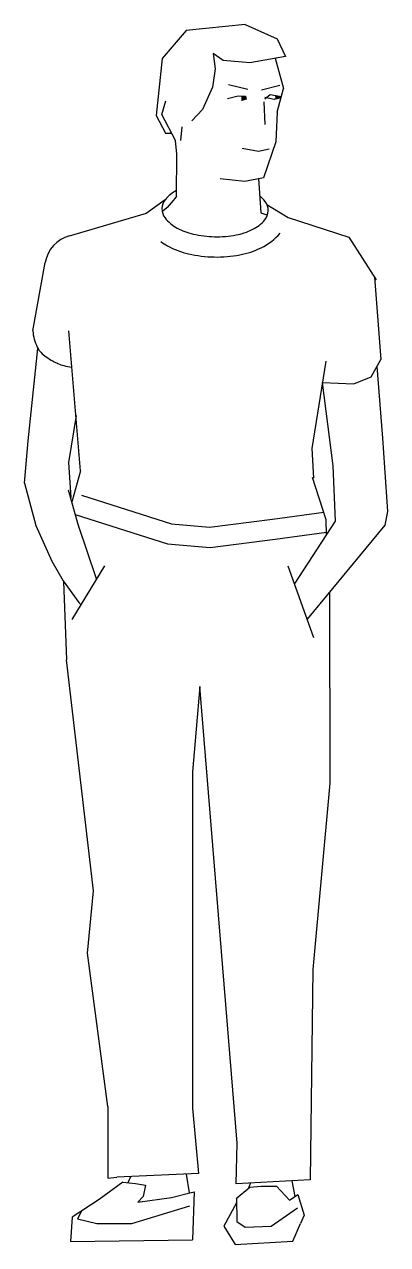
# Model space of a CAD drawing. Header units: millimetres. Extents: x 291.11 to 291.65, y 135.88 to 137.68.
import ezdxf

# ---------------------------------------------------------------- set-up
doc = ezdxf.new("R2010")
doc.units = ezdxf.units.MM
doc.header["$LTSCALE"] = 0.05

msp = doc.modelspace()

# ---------------------------------------------------------------- wipeouts: each hides what was drawn before it
msp.add_wipeout([(291.4347, 137.6831), (291.482, 137.6615), (291.4941, 137.6355), (291.479, 137.6329), (291.491, 137.5881), (291.4819, 137.5533), (291.48, 137.5093), (291.4617, 137.4561), (291.4544, 137.4547), (291.456, 137.4292), (291.4624, 137.4229), (291.4676, 137.4157), (291.4982, 137.3974), (291.5879, 137.368), (291.6257, 137.3087), (291.6352, 137.1871), (291.6292, 137.1763), (291.6452, 136.962), (291.6414, 136.9417), (291.5595, 136.8426), (291.5597, 136.5597), (291.5347, 136.2835), (291.5306, 135.9721), (291.5038, 135.9707), (291.5084, 135.9476), (291.5126, 135.9504), (291.5216, 135.9201), (291.5052, 135.8816), (291.4196, 135.8764), (291.4028, 135.9036), (291.4219, 135.938), (291.4218, 135.9449), (291.4401, 135.9603), (291.4426, 135.9674), (291.4213, 135.9674), (291.4226, 136.0267), (291.3675, 136.7027), (291.3564, 136.5763), (291.3564, 136.0786), (291.3655, 135.9816), (291.3474, 135.9808), (291.352, 135.9531), (291.3591, 135.9546), (291.3566, 135.8833), (291.176, 135.8809), (291.1784, 135.917), (291.2184, 135.943), (291.2535, 135.969), (291.2616, 135.9681), (291.2652, 135.9771), (291.2446, 135.9761), (291.2314, 135.9748), (291.2315, 136.0808), (291.201, 136.3077), (291.2102, 136.4), (291.1703, 136.742), (291.1657, 136.858), (291.1483, 136.8882), (291.1246, 136.9409), (291.1079, 137.0038), (291.1279, 137.2034), (291.1227, 137.216), (291.1203, 137.2295), (291.1387, 137.3306), (291.1509, 137.3555), (291.1744, 137.3702), (291.2887, 137.4037), (291.3161, 137.4234), (291.3239, 137.4311), (291.3283, 137.4344), (291.333, 137.4372), (291.3334, 137.491), (291.3324, 137.5011), (291.3315, 137.5111), (291.3259, 137.522), (291.3167, 137.522), (291.3027, 137.5481), (291.3119, 137.6325), (291.3473, 137.674)])

# ---------------------------------------------------------------- next in the draw order: linework, layer by layer
for p, q in [((291.479, 137.6329), (291.491, 137.5881)), ((291.4634, 137.573), (291.4716, 137.5795)), ((291.4716, 137.5795), (291.4881, 137.5763)), ((291.4819, 137.5533), (291.491, 137.5881)), ((291.3114, 137.5496), (291.3169, 137.5698)), ((291.4084, 137.5734), (291.424, 137.5774)), ((291.424, 137.5774), (291.4352, 137.5768)), ((291.4352, 137.5768), (291.4359, 137.5721)), ((291.462, 137.5682), (291.4635, 137.535)), ((291.4776, 137.5717), (291.4634, 137.5746)), ((291.4881, 137.5763), (291.4776, 137.5717)), ((291.3315, 137.5111), (291.3114, 137.5496)), ((291.4819, 137.5533), (291.48, 137.5093)), ((291.3407, 137.5313), (291.3389, 137.5111)), ((291.3334, 137.491), (291.3315, 137.5111)), ((291.48, 137.5093), (291.4617, 137.4561)), ((291.3329, 137.4286), (291.3334, 137.491)), ((291.4342, 137.4506), (291.3975, 137.4543)), ((291.4617, 137.4561), (291.4342, 137.4506)), ((291.4544, 137.4547), (291.4577, 137.4041)), ((291.1744, 137.3702), (291.2887, 137.4037)), ((291.4577, 137.4041), (291.4665, 137.4011)), ((291.4982, 137.3974), (291.5879, 137.368)), ((291.5879, 137.368), (291.6281, 137.305)), ((291.1203, 137.2295), (291.1387, 137.3306)), ((291.6257, 137.3087), (291.6352, 137.1871)), ((291.191, 137.0219), (291.1737, 137.2293)), ((291.5537, 137.1844), (291.533, 137.0551)), ((291.6292, 137.1763), (291.6375, 137.0706)), ((291.6375, 137.0706), (291.6452, 136.962)), ((291.533, 137.0551), (291.5356, 137.0111)), ((291.191, 137.0219), (291.1783, 136.9775)), ((291.5542, 136.9493), (291.534, 137.0121)), ((291.1872, 136.9426), (291.1733, 136.9936)), ((291.5548, 136.9272), (291.5542, 136.9493)), ((291.6452, 136.962), (291.6414, 136.9417)), ((291.2147, 136.8621), (291.1872, 136.9426)), ((291.2266, 136.8814), (291.1778, 136.8019)), ((291.5595, 136.8426), (291.5597, 136.5597)), ((291.2102, 136.4), (291.1703, 136.742)), ((291.3564, 136.5763), (291.3564, 136.0786)), ((291.5597, 136.5597), (291.5347, 136.2835)), ((291.201, 136.3077), (291.2102, 136.4)), ((291.2315, 136.0808), (291.201, 136.3077)), ((291.5347, 136.2835), (291.5306, 135.9721)), ((291.2315, 136.0808), (291.2314, 135.9748)), ((291.3564, 136.0786), (291.3655, 135.9816)), ((291.4213, 135.9663), (291.4226, 136.0267)), ((291.2314, 135.9748), (291.2446, 135.9761)), ((291.3655, 135.9816), (291.2446, 135.9761)), ((291.2616, 135.9681), (291.2652, 135.9771)), ((291.3521, 135.9531), (291.3475, 135.9806)), ((291.5306, 135.9721), (291.4213, 135.9663)), ((291.5084, 135.9476), (291.5038, 135.9707)), ((291.4219, 135.938), (291.4028, 135.9036)), ((291.1784, 135.917), (291.176, 135.8809)), ((291.4028, 135.9036), (291.4196, 135.8764)), ((291.5052, 135.8816), (291.5164, 135.9075)), ((291.176, 135.8809), (291.3566, 135.8833)), ((291.4196, 135.8764), (291.5052, 135.8816))]:
    msp.add_line(p, q)
for points in [[(291.4347, 137.6831), (291.3473, 137.674), (291.3119, 137.6325), (291.3027, 137.5481), (291.3167, 137.522), (291.3259, 137.522)], [(291.4347, 137.6831), (291.482, 137.6615), (291.4941, 137.6355), (291.4412, 137.6264), (291.4021, 137.6298), (291.3873, 137.64), (291.3901, 137.6173), (291.3864, 137.5901), (291.3715, 137.5572), (291.3557, 137.5402)], [(291.4384, 137.5867), (291.4096, 137.5935)], [(291.4858, 137.5924), (291.4588, 137.5856)], [(291.47, 137.4982), (291.4542, 137.4948), (291.43, 137.4993)], [(291.3162, 137.4234), (291.2878, 137.403)], [(291.3329, 137.4286), (291.3303, 137.4253), (291.3278, 137.4221), (291.3251, 137.4189), (291.3222, 137.4156), (291.3189, 137.4122), (291.315, 137.4087), (291.3117, 137.406)], [(291.4668, 137.4162), (291.4982, 137.3974)], [(291.1079, 137.0038), (291.1134, 137.0667), (291.1279, 137.2034)], [(291.5487, 137.1531), (291.5952, 137.1511), (291.6209, 137.1611), (291.6352, 137.1871)], [(291.5681, 136.9476), (291.5647, 137.0293), (291.5487, 137.1531)], [(291.1842, 137.104), (291.1733, 137.0344), (291.1764, 136.9825)], [(291.1079, 137.0038), (291.1246, 136.9409), (291.1483, 136.8882), (291.165, 136.8593), (291.1886, 136.827), (291.1914, 136.8241)], [(291.1923, 136.9859), (291.3256, 136.9437), (291.3819, 136.9388), (291.475, 136.9507), (291.5507, 136.961)], [(291.1783, 136.9775), (291.1781, 136.9762)], [(291.1832, 136.9573), (291.3197, 136.9141), (291.3826, 136.9086), (291.4789, 136.921), (291.5547, 136.9313)], [(291.5073, 136.8545), (291.5681, 136.9476)], [(291.6414, 136.9417), (291.526, 136.8022)], [(291.4976, 136.8814), (291.5356, 136.7755)], [(291.1657, 136.8583), (291.1703, 136.742)], [(291.4226, 136.0267), (291.3675, 136.7027), (291.3564, 136.5763)], [(291.2535, 135.969), (291.2184, 135.943), (291.1784, 135.917)], [(291.2535, 135.969), (291.2723, 135.967), (291.287, 135.9642), (291.2836, 135.9477), (291.2757, 135.9394), (291.3253, 135.9463), (291.3524, 135.9532), (291.3591, 135.9546), (291.3566, 135.8833)], [(291.4212, 135.9444), (291.4415, 135.9614), (291.4584, 135.9628), (291.481, 135.9628), (291.5001, 135.9422), (291.5126, 135.9504), (291.5216, 135.9201), (291.5164, 135.9075)], [(291.4401, 135.9603), (291.4426, 135.9674)], [(291.4218, 135.9449), (291.4223, 135.9105), (291.4347, 135.9022), (291.4731, 135.9036), (291.5117, 135.931)], [(291.1924, 135.9261), (291.1866, 135.9146), (291.2148, 135.9077), (291.2667, 135.9077), (291.3524, 135.9339)]]:
    msp.add_lwpolyline(points)
for points in [[(291.333, 137.4372, 0.094757), (291.3165, 137.4238, 0.172377), (291.3114, 137.4103, 0.172377)], [(291.3114, 137.4103, 0.172377), (291.3159, 137.3966, 0.104614), (291.3338, 137.3815, 0.065882), (291.3575, 137.3726, 0.052024), (291.3892, 137.3687, 0.052024), (291.421, 137.3713, 0.065882), (291.445, 137.3793, 0.104614), (291.4635, 137.3936, 0.172377), (291.4686, 137.4071, 0.172377), (291.4641, 137.4209, 0.051427), (291.456, 137.4292, 0.065882)], [(291.3096, 137.3614, 0.034354), (291.3197, 137.3551, 0.065882), (291.3507, 137.3434, 0.052024), (291.3886, 137.3387, 0.052024), (291.4266, 137.3419, 0.065882), (291.4581, 137.3523, 0.103469), (291.4862, 137.3739, 0.172377)], [(291.1203, 137.2295, 0.101462), (291.1269, 137.2052, 0.133074), (291.1399, 137.1908, 0.014999), (291.1502, 137.1846, 0.022071), (291.1575, 137.1809, 0.042281), (291.1664, 137.1778, 0.033121), (291.1782, 137.1755)]]:
    msp.add_lwpolyline(points, format="xyb")
msp.add_arc((291.1887, 137.3215), 0.0508, 106.3042, 169.682)
for points in [[(291.4287, 137.5768), (291.4345, 137.5768), (291.4287, 137.5693), (291.4362, 137.5718)], [(291.4787, 137.5776), (291.487, 137.5768), (291.4795, 137.5718), (291.487, 137.5735)]]:
    msp.add_solid(points)

doc.saveas('drawing.dxf')
